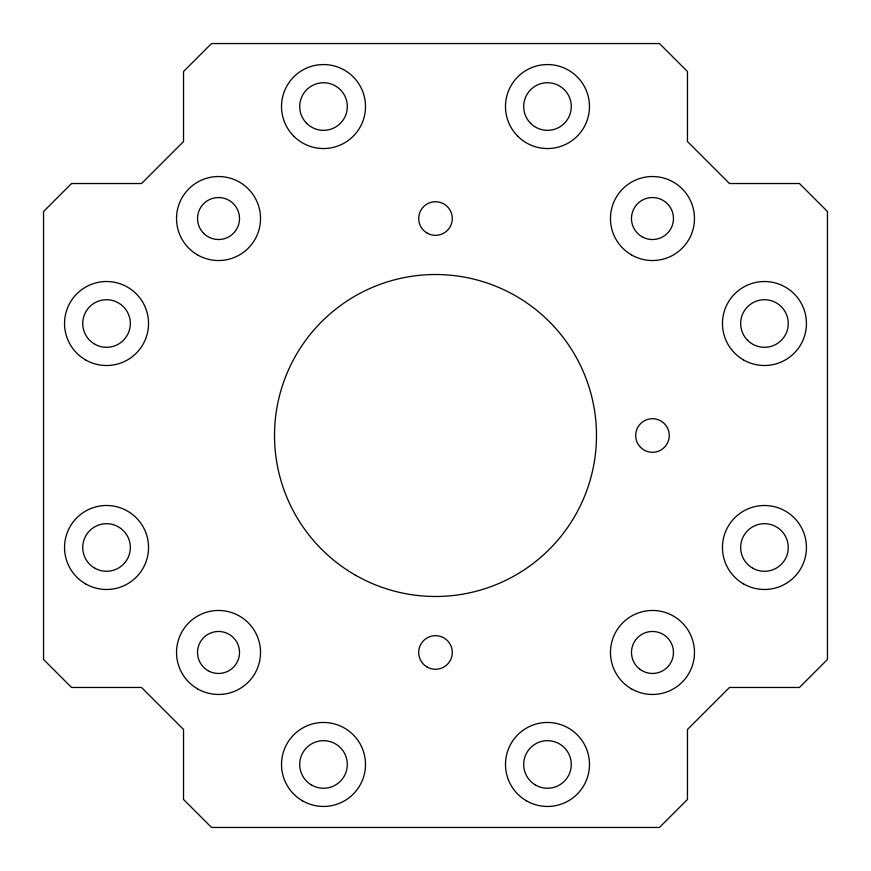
<?xml version="1.0" encoding="UTF-8"?>
<svg xmlns="http://www.w3.org/2000/svg" width="871" height="871" viewBox="0 0 871 871"><rect width="100%" height="100%" fill="white"/><g stroke="black" fill="none" stroke-linecap="round" stroke-linejoin="round"><path stroke-width="1.31" d="M71.542 183.531L43.55 211.533L43.55 659.467L71.542 687.469L141.538 687.469L183.531 729.463L183.531 799.458L211.533 827.45L659.467 827.45L687.469 799.458L687.469 729.463L729.463 687.469L799.458 687.469L827.45 659.467L827.45 211.533L799.458 183.531L729.463 183.531L687.469 141.538L687.469 71.542L659.467 43.55L211.533 43.55L183.531 71.542L183.531 141.538L141.538 183.531L71.542 183.531M631.475 254.898A41.993 41.993 0 0 0 694.47 218.523A41.993 41.993 0 0 0 631.475 182.159A41.993 41.993 0 0 0 631.475 254.898M517.788 136.235A41.993 41.993 0 0 0 588.045 117.411A41.993 41.993 0 0 0 536.612 65.978A41.993 41.993 0 0 0 517.788 136.235M530.657 123.366A23.8 23.8 0 0 0 570.472 112.697A23.8 23.8 0 0 0 541.327 83.551A23.8 23.8 0 0 0 530.657 123.366M208.027 670.659A21.002 21.002 0 0 0 239.525 652.477A21.002 21.002 0 0 0 208.027 634.284A21.002 21.002 0 0 0 208.027 670.659M203.683 233.374A21.002 21.002 0 0 0 238.806 223.967A21.002 21.002 0 0 0 213.09 198.25A21.002 21.002 0 0 0 203.683 233.374M639.63 669.08A21.002 21.002 0 0 0 673.283 655.286A21.002 21.002 0 0 0 644.507 633.043A21.002 21.002 0 0 0 639.63 669.08M641.971 236.716A21.002 21.002 0 0 0 673.468 218.523A21.002 21.002 0 0 0 641.971 200.341A21.002 21.002 0 0 0 641.971 236.716M306.69 123.366A23.8 23.8 0 0 0 346.506 112.697A23.8 23.8 0 0 0 317.36 83.551A23.8 23.8 0 0 0 306.69 123.366M427.106 233.08A16.799 16.799 0 0 0 452.299 218.523A16.799 16.799 0 0 0 427.106 203.977A16.799 16.799 0 0 0 427.106 233.08M743.464 583.853A41.993 41.993 0 0 0 806.448 547.489A41.993 41.993 0 0 0 743.464 511.114A41.993 41.993 0 0 0 743.464 583.853M85.543 583.853A41.993 41.993 0 0 0 148.538 547.489A41.993 41.993 0 0 0 85.543 511.114A41.993 41.993 0 0 0 85.543 583.853M743.464 359.886A41.993 41.993 0 0 0 806.448 323.511A41.993 41.993 0 0 0 743.464 287.147A41.993 41.993 0 0 0 743.464 359.886M747.634 340.343A23.8 23.8 0 0 0 787.449 329.674A23.8 23.8 0 0 0 758.303 300.528A23.8 23.8 0 0 0 747.634 340.343M752.555 568.099A23.8 23.8 0 0 0 788.255 547.489A23.8 23.8 0 0 0 752.555 526.879A23.8 23.8 0 0 0 752.555 568.099M427.106 667.023A16.799 16.799 0 0 0 452.299 652.477A16.799 16.799 0 0 0 427.106 637.92A16.799 16.799 0 0 0 427.106 667.023M640.599 447.378A16.799 16.799 0 0 0 668.699 439.844A16.799 16.799 0 0 0 648.122 419.278A16.799 16.799 0 0 0 640.599 447.378M526.487 800.83A41.993 41.993 0 0 0 589.482 764.455A41.993 41.993 0 0 0 526.487 728.091A41.993 41.993 0 0 0 526.487 800.83M535.589 785.065A23.8 23.8 0 0 0 571.278 764.455A23.8 23.8 0 0 0 535.589 743.845A23.8 23.8 0 0 0 535.589 785.065M94.645 568.099A23.8 23.8 0 0 0 130.334 547.489A23.8 23.8 0 0 0 94.645 526.879A23.8 23.8 0 0 0 94.645 568.099M355.009 574.914A160.983 160.983 0 0 0 596.483 435.5A160.983 160.983 0 0 0 355.009 296.086A160.983 160.983 0 0 0 355.009 574.914M293.821 136.235A41.993 41.993 0 0 0 364.078 117.411A41.993 41.993 0 0 0 312.645 65.978A41.993 41.993 0 0 0 293.821 136.235M85.543 359.886A41.993 41.993 0 0 0 148.538 323.511A41.993 41.993 0 0 0 85.543 287.147A41.993 41.993 0 0 0 85.543 359.886M94.645 344.121A23.8 23.8 0 0 0 130.334 323.511A23.8 23.8 0 0 0 94.645 302.901A23.8 23.8 0 0 0 94.645 344.121M631.475 688.841A41.993 41.993 0 0 0 694.47 652.477A41.993 41.993 0 0 0 631.475 616.102A41.993 41.993 0 0 0 631.475 688.841M311.611 785.065A23.8 23.8 0 0 0 347.311 764.455A23.8 23.8 0 0 0 311.611 743.845A23.8 23.8 0 0 0 311.611 785.065M302.52 800.83A41.993 41.993 0 0 0 365.504 764.455A41.993 41.993 0 0 0 302.52 728.091A41.993 41.993 0 0 0 302.52 800.83M197.532 688.841A41.993 41.993 0 0 0 260.527 652.477A41.993 41.993 0 0 0 197.532 616.102A41.993 41.993 0 0 0 197.532 688.841M197.532 254.898A41.993 41.993 0 0 0 260.527 218.523A41.993 41.993 0 0 0 197.532 182.159A41.993 41.993 0 0 0 197.532 254.898"/></g></svg>
